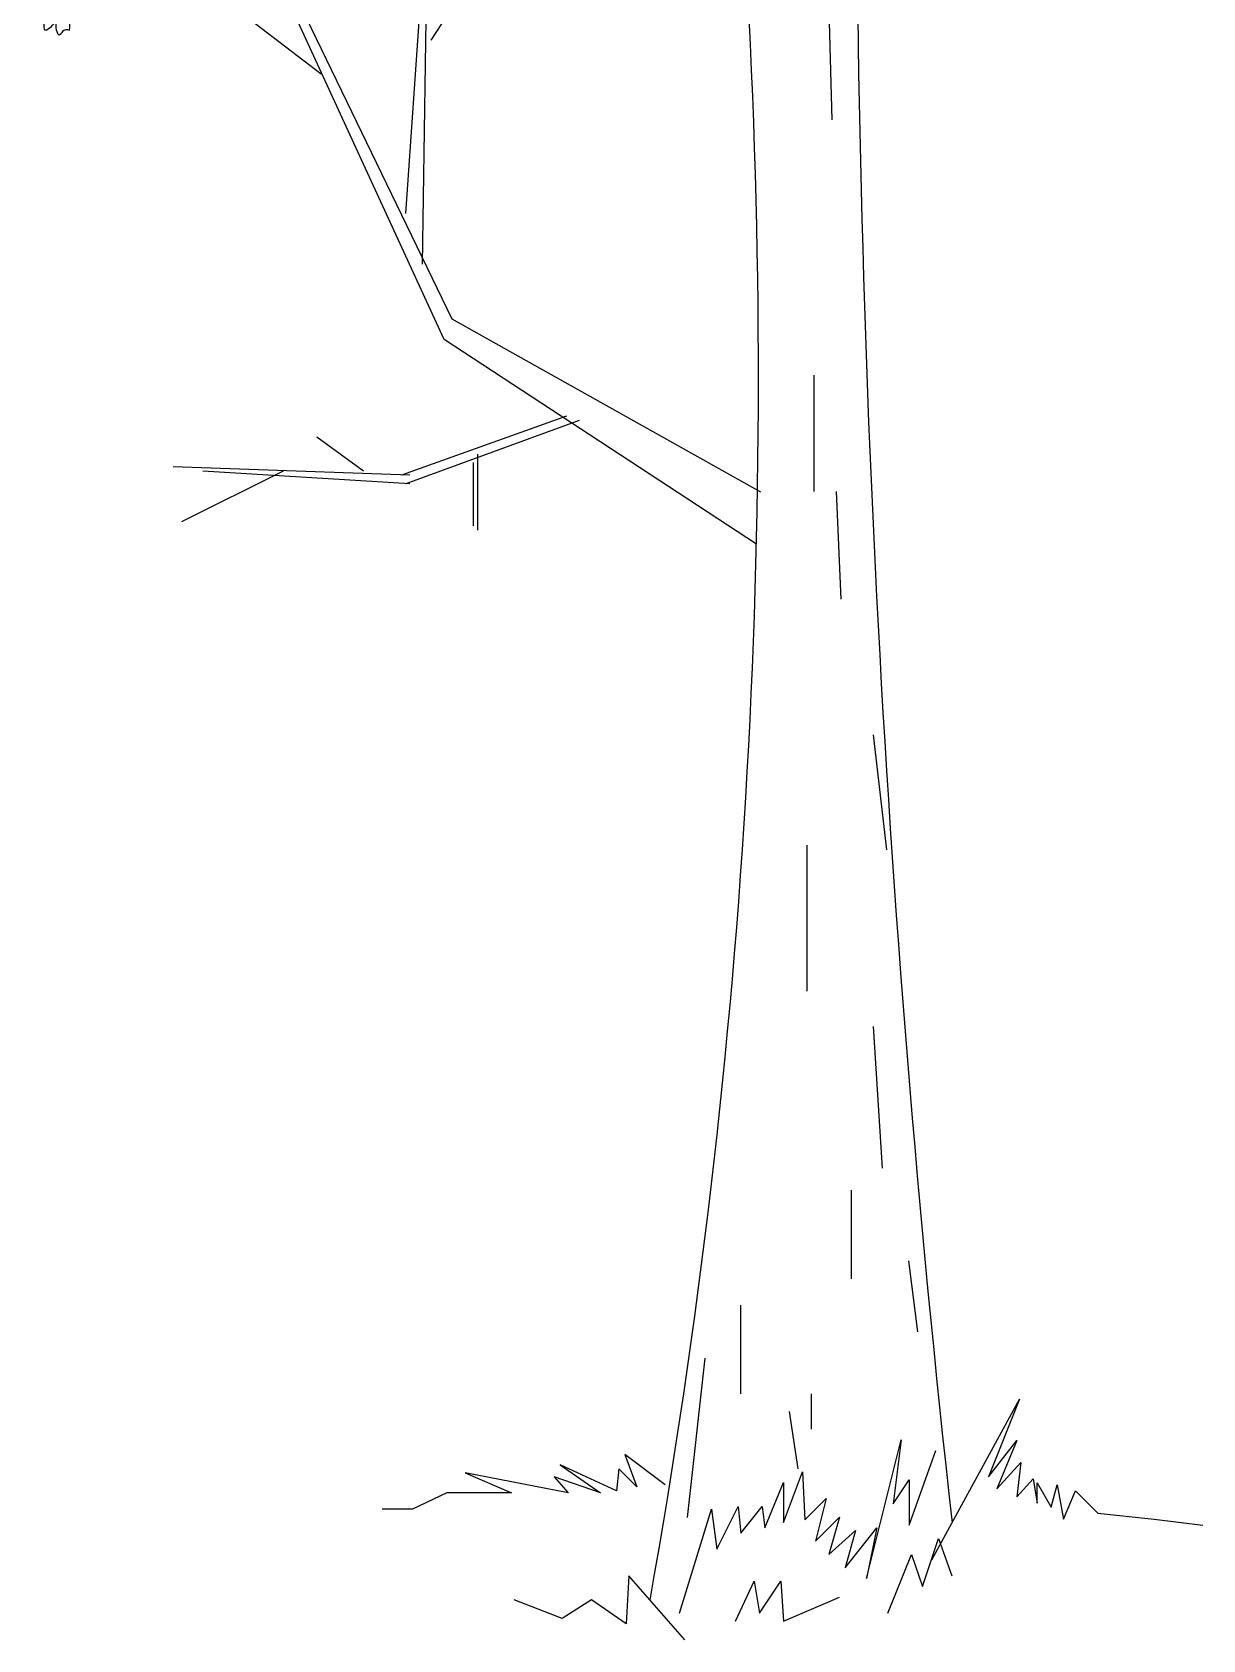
# Model space of a CAD drawing. Header units: millimetres. Extents: x 228.39 to 232.01, y 86.87 to 92.76.
# Drawn here: x 228.841 to 230.273, y 86.874 to 88.84 of the extents above; entities that cross this region are included whole.
import ezdxf

# ---------------------------------------------------------------- set-up
doc = ezdxf.new("R2010")
doc.units = ezdxf.units.MM
doc.layers.add('63', color=63, linetype='Continuous')
doc.layers.add('CauleArvore', color=253, linetype='Continuous')

msp = doc.modelspace()

# ---------------------------------------------------------------- linework, layer by layer
at = {"layer": '63'}
for p, q in [((229.9416, 86.9723), (230.0488, 87.1686)), ((230.0488, 87.1686), (230.0109, 87.0738)), ((230.0488, 87.1686), (230.0488, 87.1686)), ((229.8614, 86.9494), (229.9038, 87.1188)), ((229.9038, 87.1188), (229.894, 87.0406)), ((230.0109, 87.0738), (230.0455, 87.1182)), ((230.0455, 87.1182), (230.0208, 87.059)), ((229.5659, 87.101), (229.5807, 87.0614)), ((229.6153, 87.0639), (229.5659, 87.101)), ((229.9136, 87.0145), (229.9462, 87.1058)), ((229.3706, 87.0787), (229.4275, 87.054)), ((229.4967, 87.054), (229.3706, 87.0787)), ((229.4868, 87.0886), (229.5362, 87.054)), ((229.556, 87.0565), (229.4868, 87.0886)), ((229.5585, 87.0837), (229.556, 87.0565)), ((229.5807, 87.0614), (229.5585, 87.0837)), ((229.7602, 87.0178), (229.7831, 87.0797)), ((229.7831, 87.0797), (229.7863, 87.0211)), ((230.0208, 87.059), (230.0504, 87.0911)), ((230.0504, 87.0911), (230.0455, 87.0491)), ((229.4794, 87.0738), (229.4967, 87.054)), ((229.5362, 87.054), (229.4794, 87.0738)), ((229.7374, 87.0113), (229.7602, 87.0667)), ((229.7602, 87.0667), (229.7602, 87.0178)), ((229.894, 87.0406), (229.9136, 87.0699)), ((229.9136, 87.0699), (229.9136, 87.0145)), ((230.0455, 87.0491), (230.0653, 87.0713)), ((230.0653, 87.0713), (230.0702, 87.0417)), ((230.0702, 87.0664), (230.0875, 87.0368)), ((230.0702, 87.0417), (230.0702, 87.0664)), ((230.0875, 87.0368), (230.0949, 87.0639)), ((230.0949, 87.0639), (230.1024, 87.0219)), ((230.1024, 87.0219), (230.1172, 87.0565)), ((230.1172, 87.0565), (230.1444, 87.0294)), ((229.3483, 87.054), (229.3063, 87.0343)), ((229.4275, 87.054), (229.3483, 87.054)), ((229.6786, 86.9852), (229.7047, 87.0374)), ((229.7047, 87.0374), (229.708, 87.0048)), ((229.708, 87.0048), (229.7341, 87.0374)), ((229.7341, 87.0374), (229.7374, 87.0113)), ((229.7863, 87.0211), (229.8124, 87.0471)), ((229.8124, 87.0471), (229.7994, 86.995)), ((229.3063, 87.0343), (229.2692, 87.0343)), ((229.6329, 86.907), (229.6721, 87.0341)), ((229.6721, 87.0341), (229.6786, 86.9852)), ((229.7994, 86.995), (229.8287, 87.0243)), ((229.8287, 87.0243), (229.8157, 86.9787)), ((230.1444, 87.0294), (230.2136, 87.0219)), ((230.2136, 87.0219), (230.2729, 87.0145)), ((229.8157, 86.9787), (229.8483, 87.008)), ((229.8353, 86.9624), (229.8744, 87.0113)), ((229.8483, 87.008), (229.8353, 86.9624)), ((229.8744, 87.0113), (229.8614, 86.9494)), ((229.9299, 86.9396), (229.9495, 86.9982)), ((229.9495, 86.9982), (229.9658, 86.9526)), ((229.8875, 86.907), (229.9168, 86.9787)), ((229.9168, 86.9787), (229.9299, 86.9396)), ((229.5709, 86.9526), (229.5677, 86.894)), ((229.6395, 86.8744), (229.5709, 86.9526)), ((229.7015, 86.8972), (229.7243, 86.9461)), ((229.7243, 86.9461), (229.7308, 86.907)), ((229.7308, 86.907), (229.7569, 86.9461)), ((229.7569, 86.9461), (229.7602, 86.8972)), ((229.4894, 86.9005), (229.4306, 86.9233)), ((229.5253, 86.9233), (229.4894, 86.9005)), ((229.5677, 86.894), (229.5253, 86.9233)), ((229.7602, 86.8972), (229.8287, 86.9265))]:
    msp.add_line(p, q, dxfattribs=at)
msp.add_lwpolyline([(228.8411, 88.8722, 0.031741), (228.8481, 88.866, 0.263361), (228.8529, 88.8664, -0.496173), (228.8574, 88.8659, 0.105189), (228.8499, 88.8556, -0.101835), (228.8534, 88.8534, -0.254881), (228.8555, 88.8491, 0.174488), (228.8564, 88.8431, 0.236152), (228.8613, 88.8447, 0.172046), (228.8715, 88.8584, 0.172046), (228.8713, 88.8413, 0.236152), (228.8742, 88.8371, 0.174488), (228.8785, 88.8413, -0.254881), (228.8829, 88.8435, -0.101835), (228.8869, 88.843, 0.081157), (228.8858, 88.8595, -0.26839), (228.8936, 88.8561, 0.263361), (228.8971, 88.8529, 0.034334), (228.9072, 88.8537, 0.28167), (228.9039, 88.8721, -0.447648), (228.9066, 88.874, -0.080473)], format="xyb", dxfattribs=at)
at = {"layer": 'CauleArvore'}
for p, q in [((229.298, 88.6187), (229.3239, 88.9853)), ((229.329, 88.8304), (229.4325, 88.9905)), ((229.1946, 88.7891), (228.9722, 88.9595)), ((229.3451, 88.4645), (229.1206, 88.9524)), ((229.3549, 88.4896), (229.1274, 88.9595)), ((229.3187, 88.5567), (229.3239, 88.9234)), ((229.8137, 88.9305), (229.8192, 88.7333)), ((229.7324, 88.2778), (229.3549, 88.4896)), ((229.7269, 88.2143), (229.3451, 88.4645)), ((229.7972, 88.4211), (229.7972, 88.2787)), ((229.4945, 88.3708), (229.2928, 88.2985)), ((229.51, 88.3656), (229.298, 88.2882)), ((229.2463, 88.3036), (229.1894, 88.345)), ((229.3807, 88.314), (229.3807, 88.2365)), ((229.3859, 88.3243), (229.3859, 88.2313)), ((229.3032, 88.2985), (229.0136, 88.3088)), ((229.1481, 88.3036), (229.0239, 88.2417)), ((229.3032, 88.2882), (229.0498, 88.3036)), ((229.8246, 88.2787), (229.8301, 88.1472)), ((229.8698, 87.9812), (229.886, 87.8406)), ((229.7885, 87.846), (229.7885, 87.6676)), ((229.8698, 87.6243), (229.8806, 87.4512)), ((229.8427, 87.4242), (229.8427, 87.316)), ((229.9131, 87.3377), (229.9239, 87.2511)), ((229.7073, 87.2836), (229.7073, 87.1754)), ((229.664, 87.2187), (229.6423, 87.024)), ((229.794, 87.1754), (229.794, 87.1322)), ((229.7669, 87.1538), (229.7777, 87.0835))]:
    msp.add_line(p, q, dxfattribs=at)
for centre, radius, start, end in [((221.2454, 88.417), 8.484, 349.85801, 17.38018), ((248.7684, 89.1195), 18.9193, 179.4926, 186.37916)]:
    msp.add_arc(centre, radius, start, end, dxfattribs=at)

doc.saveas('drawing.dxf')
